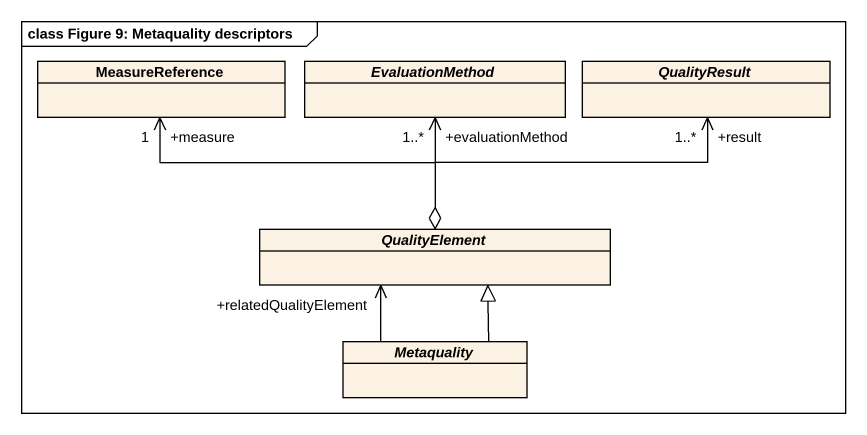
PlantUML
@startuml
mainframe class Figure 9: Metaquality descriptors
hide circle
hide empty members
class MeasureReference
abstract class EvaluationMethod
abstract class QualityResult
abstract class QualityElement
abstract class Metaquality
MeasureReference "+measure\n1" <--o QualityElement
EvaluationMethod "+evaluationMethod\n1..*" <--o QualityElement
QualityResult "+result\n1..*" <--o QualityElement
Metaquality -up-> "+relatedQualityElement" QualityElement
Metaquality -up-|> QualityElement
@enduml
